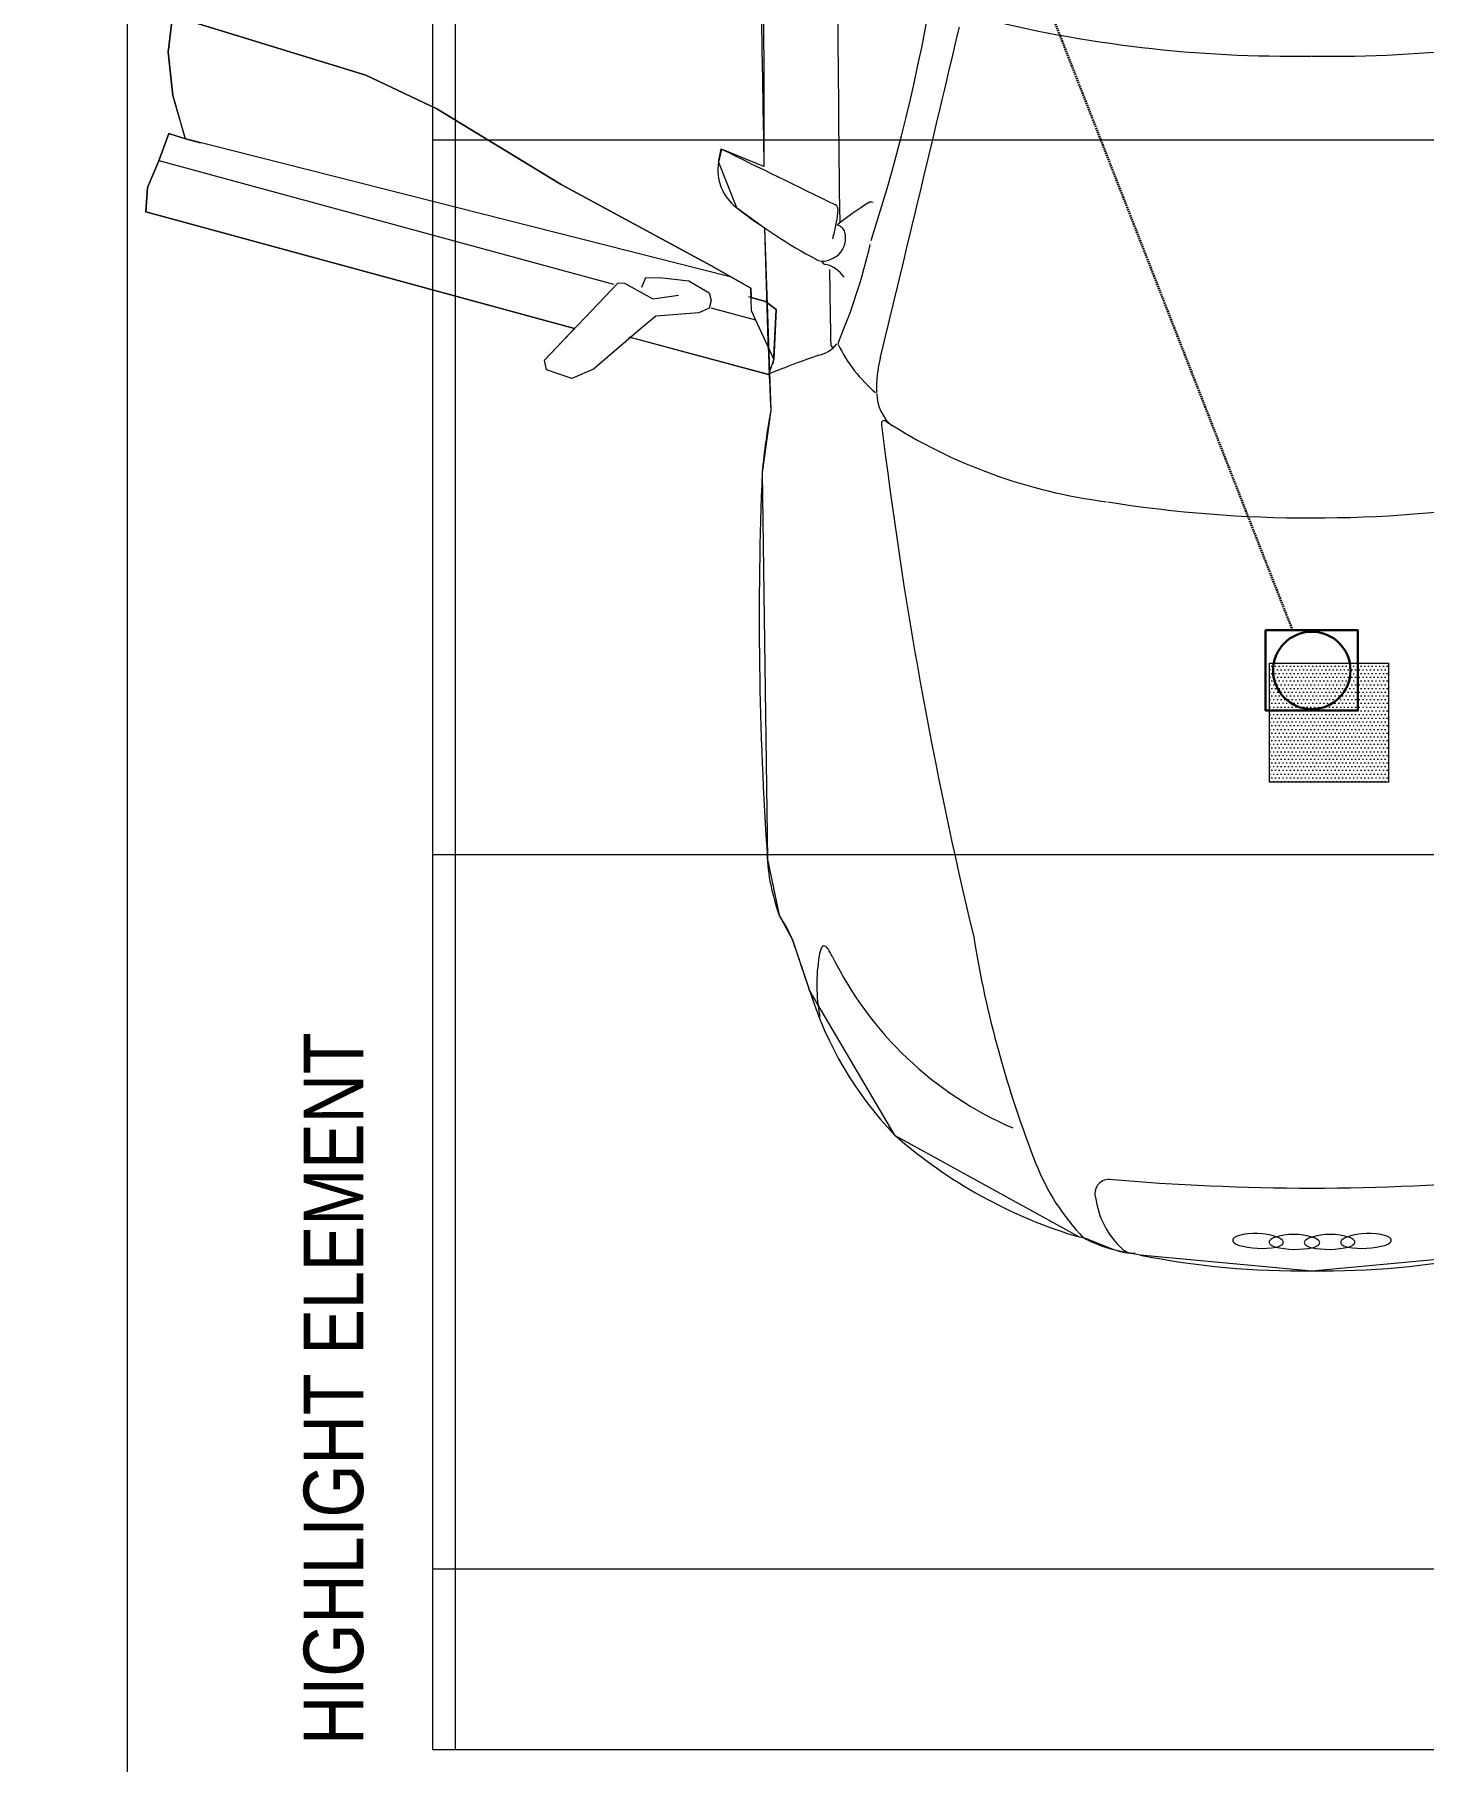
# Model space of a CAD drawing. Extents: x -1439 to 23780, y -1362 to 4476.
# Drawn here: x 4254.9 to 4488.2, y 420.5 to 710.6 of the extents above; entities that cross this region are included whole.
import ezdxf
from ezdxf.enums import TextEntityAlignment as Align

# ---------------------------------------------------------------- set-up
doc = ezdxf.new("R2010")
doc.units = 0
doc.header["$MEASUREMENT"] = 0
doc.linetypes.add('DASHED2', pattern=[0.375, 0.25, -0.125])
doc.layers.get('0').update_dxf_attribs({"color": 9, "lineweight": 9})
for name, color, linetype, lineweight in [('Audi$0$04', 8, 'Continuous', 9), ('Audi$0$05', 8, 'Continuous', 9), ('Audi$0$06D', 8, 'Continuous', 9), ('E-KABLO', 7, 'Continuous', 30), ('E-KUVVET', 7, 'Continuous', 30)]:
    doc.layers.add(name, color=color, linetype=linetype, lineweight=lineweight)
doc.styles.add('Audi$0$MuuM_TEXT-STANDART', font='ARIALN.TTF')

# ---------------------------------------------------------------- blocks, each defined once
blk = doc.blocks.new('Audi$0$p-audi-highlight_platform')
for p, q in [((30.3, 0), (30.3, 307.6)), ((150.3, 0), (150.3, 307.6)), ((270.3, 0), (270.3, 307.6)), ((0, 303.8), (660.6, 303.8))]:
    blk.add_line(p, q)
blk.add_lwpolyline([(0, 307.6), (660.6, 307.6), (660.6, 0), (0, 0)], close=True)
blk = doc.blocks.new('Audi$0$p-arac alti')
h = blk.add_hatch()
h.set_pattern_fill('DOTS', color=240, scale=10)
h.set_pattern_definition([(0, (-5617.90286, -3149.24885), (0.3125, 0.625), [0, -0.625])])
h.paths.add_polyline_path([(-3947.94, -3779.61), (-3927.94, -3779.61), (-3927.94, -3799.61), (-3947.94, -3799.61)])
at = {"color": 240}
blk.add_lwpolyline([(-3947.94, -3779.61), (-3927.94, -3779.61), (-3927.94, -3799.61), (-3947.94, -3799.61)], close=True, dxfattribs=at)
blk = doc.blocks.new('Audi$0$Group-321-1')
at = {"lineweight": 0}
blk.add_lwpolyline([(384782.8143, 69370.9298), (384782.099, 69369.5315), (384782.0492, 69369.5901), (384782.0346, 69369.5732), (384782.0266, 69369.4913), (384782.053, 69369.4394), (384781.9224, 69369.1627), (384781.8618, 69369.0762), (384781.5727, 69368.4935), (384781.5478, 69368.4017), (384781.5488, 69368.3546), (384781.5351, 69368.2638), (384781.5515, 69367.9843), (384781.5515, 69367.9843), (384781.749, 69367.6906), (384781.7549, 69367.6863), (384781.7923, 69367.6441), (384781.8263, 69367.6169), (384782.0711, 69367.4613), (384782.3403, 69367.353)], dxfattribs=at)
for centre, radius, start, end in [((384822.9409, 69349.5203), 45.4809, 151.91783, 153.89663), ((384821.1879, 69350.0129), 43.565, 152.47687, 153.59071), ((384780.1046, 69371.4451), 2.9727, 314.8855, 333.6766), ((384782.1495, 69369.4974), 0.1377, 137.1664, 146.6022), ((384967.4628, 69508.0027), 231.379, 216.741616, 216.794011), ((384678.7517, 69458.2208), 136.4506, 319.252602, 319.492588), ((384783.958, 69371.212), 2.1585, 228.5422, 243.7224), ((384782.0988, 69369.5256), 0.08, 143.4719, 205.3483), ((384782.9196, 69369.9112), 0.9868, 205.182, 214.4777), ((384795.1786, 69363.075), 14.5872, 154.13193, 155.3338), ((384781.9661, 69369.5433), 0.2494, 316.3484, 326.7202), ((384782.1667, 69369.4142), 0.0112, 312.8599, 34.8105), ((384782.1506, 69369.3741), 0.0194, 352.1473, 47.0793), ((384782.2653, 69368.9144), 0.4843, 94.4328, 101.9444), ((384782.228, 69369.389), 0.00831, 38.2323, 92.0308), ((384782.1239, 69369.3634), 0.0209, 210.1338, 261.901), ((384782.122, 69369.3451), 0.00941, 178.2704, 230.3207), ((384782.1321, 69369.3799), 0.0386, 287.1711, 347.5368), ((384791.1445, 69364.8055), 10.0957, 153.3898, 154.10666), ((384781.4441, 69369.9694), 0.9862, 309.9162, 319.8631), ((384782.0852, 69369.2999), 0.0489, 5.7791, 50.9893), ((384782.1316, 69369.3958), 0.0541, 258.6932, 282.7156), ((384784.0189, 69371.1807), 2.1585, 241.9337, 257.114), ((384781.8012, 69367.5574), 1.667, 81.8864, 84.9423), ((384782.0501, 69369.2603), 0.0543, 255.4486, 293.8595), ((384782.0653, 69369.2123), 0.00351, 147.6525, 275.8013), ((384782.3152, 69369.2019), 0.2415, 178.3112, 202.8017), ((384782.0803, 69369.2075), 0.00659, 121.6403, 166.7715), ((384783.0277, 69368.3243), 1.3873, 142.8163, 147.1796), ((384782.2724, 69369.0259), 0.196, 137.8698, 155.4348), ((384782.1584, 69369.074), 0.0723, 153.7582, 202.5543), ((384787.0532, 69366.1374), 5.9654, 150.48594, 156.73647), ((384789.1281, 69366.4456), 7.5187, 159.68697, 166.35156), ((384782.0818, 69369.0554), 0.00481, 20.9384, 175.9317), ((384782.8576, 69369.5029), 0.8909, 210.0252, 235.5657), ((384783.6274, 69370.5018), 2.1511, 233.7694, 242.9353), ((384783.6345, 69370.4982), 2.1511, 242.7208, 251.8868), ((384781.8971, 69368.3577), 0.3521, 155.6746, 172.8272), ((384781.2507, 69368.3722), 0.2986, 356.6067, 5.6602), ((384764.3472, 69370.8859), 17.3868, 351.32617, 351.63129), ((384781.8007, 69368.141), 0.2809, 142.998, 163.907), ((384781.6108, 69368.2877), 0.0411, 126.4313, 146.9765), ((384781.5894, 69368.3179), 0.00398, 74.7912, 133.7856), ((384781.5845, 69368.3135), 0.0102, 1.6376, 54.3963), ((384781.5006, 69368.3013), 0.0949, 358.817, 7.3839), ((384782.2012, 69368.2894), 0.6058, 179.0659, 219.4798), ((384782.1373, 69368.159), 0.6112, 170.0439, 196.5991), ((384783.574, 69367.6511), 1.8423, 162.0199, 174.3284), ((384782.3166, 69368.2853), 0.8221, 201.4762, 226.3392), ((384782.1191, 69367.7954), 0.3803, 174.3105, 196.6697), ((384781.8274, 69367.732), 0.0243, 63.7649, 169.9953), ((384784.0992, 69371.3805), 4.2739, 238.0489, 242.6341), ((384781.9405, 69367.6889), 0.1449, 160.4215, 200.1828), ((384781.9367, 69367.8086), 0.2189, 213.4367, 228.8733), ((384781.8626, 69367.7093), 0.0958, 222.8673, 244.0075), ((384781.8298, 69367.649), 0.0272, 202.2018, 232.2843), ((384782.6953, 69368.7143), 1.3999, 231.6246, 243.5204), ((384784.0734, 69371.3937), 4.2739, 243.022, 247.6072), ((384781.9795, 69367.566), 0.00393, 106.148, 191.2356), ((384781.9926, 69367.569), 0.0174, 192.4725, 226.4338), ((384781.9842, 69367.5477), 0.0228, 79.7433, 104.6743), ((384782.0763, 69367.6572), 0.139, 226.4813, 253.2418), ((384781.9679, 69367.4673), 0.1048, 43.0274, 79.064), ((384782.0325, 69367.5354), 0.00393, 108.0079, 193.0955), ((384782.0455, 69367.5388), 0.0174, 194.3324, 228.2937), ((384782.0378, 69367.5173), 0.0228, 81.6031, 106.5342), ((384782.1264, 69367.6297), 0.139, 228.3412, 255.1017), ((384782.043, 69367.5459), 0.0229, 252.8528, 277.4764), ((384782.0242, 69367.4364), 0.1048, 44.8873, 80.9239), ((384782.0223, 69367.5184), 0.0302, 24.4378, 42.4802), ((384782.0457, 69367.5282), 0.00493, 273.6822, 33.6822), ((384782.0856, 69367.5071), 0.00493, 90.1141, 210.1141), ((384782.1019, 69367.5147), 0.0229, 206.3199, 230.9435), ((384782.0905, 69367.4822), 0.0302, 81.316, 99.3585), ((384782.1758, 69367.6043), 0.139, 230.5544, 257.315), ((384782.0967, 69367.5174), 0.0229, 254.7126, 279.3362), ((384782.0783, 69367.4086), 0.1048, 44.7323, 80.7688), ((384782.0769, 69367.4892), 0.0302, 26.2976, 44.3401), ((384782.0999, 69367.4998), 0.00493, 275.5421, 35.5421), ((384782.7254, 69368.6988), 1.3999, 242.1358, 254.0316), ((384782.1404, 69367.4796), 0.00493, 91.9739, 211.9739), ((384782.1563, 69367.4877), 0.0229, 208.1798, 232.8034), ((384782.146, 69367.4549), 0.0302, 83.1759, 101.2183), ((384782.2273, 69367.5797), 0.139, 232.4143, 259.1748), ((384782.1491, 69367.4857), 0.0174, 257.3624, 291.3237), ((384782.1362, 69367.3809), 0.1048, 46.5921, 82.6287), ((384782.1361, 69367.4668), 0.0228, 19.1219, 44.053), ((384782.1539, 69367.4731), 0.00393, 292.5606, 17.6483), ((384782.2044, 69367.4602), 0.0174, 259.2223, 293.1836), ((384782.1921, 69367.441), 0.0228, 20.9818, 45.9129), ((384782.2096, 69367.4478), 0.00393, 294.4205, 19.5081)]:
    blk.add_arc(centre, radius, start, end, dxfattribs=at)
blk = doc.blocks.new('Audi$0$Group-322-1')
for p, q in [((384781.331, 69370.2105), (384781.2966, 69370.1597)), ((384781.5743, 69369.9737), (384781.331, 69370.2105)), ((384781.2966, 69370.1597), (384781.2703, 69370.0916)), ((384781.2703, 69370.0916), (384781.2557, 69370.0172)), ((384781.2352, 69370.0373), (384781.1991, 69370.0045)), ((384781.2557, 69370.0172), (384781.2352, 69370.0373)), ((384781.9623, 69369.3941), (384781.2557, 69370.0169)), ((384781.2557, 69370.0169), (384781.2754, 69369.9991)), ((384781.1991, 69370.0045), (384781.1619, 69369.9731)), ((384781.784, 69369.4706), (384781.1997, 69370.004)), ((384781.1619, 69369.9731), (384781.1407, 69369.9383)), ((384781.6545, 69369.8691), (384781.5743, 69369.9737)), ((384781.1407, 69369.9383), (384781.6919, 69369.4347)), ((384781.7823, 69369.6607), (384781.6545, 69369.8691)), ((384781.9441, 69369.4245), (384781.7823, 69369.6607)), ((384781.6228, 69369.4109), (384781.7921, 69369.4695)), ((384781.7921, 69369.4695), (384781.8013, 69369.4647)), ((384781.8013, 69369.4647), (384781.8317, 69369.4193)), ((384781.8241, 69369.4453), (384781.8377, 69369.4563)), ((384781.8377, 69369.4563), (384781.862, 69369.4435)), ((384781.862, 69369.4435), (384781.8993, 69369.4183)), ((384781.6183, 69369.395), (384781.6228, 69369.4109)), ((384781.8317, 69369.4193), (384781.8727, 69369.4049)), ((384781.8993, 69369.4183), (384781.9205, 69369.3851)), ((384781.9863, 69369.3597), (384781.9441, 69369.4245)), ((384781.6494, 69369.3621), (384781.6183, 69369.395)), ((384781.7937, 69369.3845), (384781.6889, 69369.3595)), ((384781.7664, 69369.3807), (384781.9464, 69369.2177)), ((384781.8226, 69369.3912), (384781.7937, 69369.3845)), ((384781.8894, 69369.3631), (384781.8226, 69369.3912)), ((384781.9205, 69369.3851), (384781.9175, 69369.372)), ((384781.6889, 69369.3595), (384781.6494, 69369.3621)), ((384781.9084, 69369.3622), (384781.8894, 69369.3631)), ((384781.9175, 69369.372), (384781.9084, 69369.3622)), ((384781.9692, 69369.3081), (384781.9114, 69369.3606)), ((384781.97, 69369.3257), (384781.9863, 69369.3597)), ((384781.9978, 69369.329), (384781.9767, 69369.3483)), ((384781.9659, 69369.2362), (384781.97, 69369.3257)), ((384782.008, 69369.3088), (384781.9978, 69369.329)), ((384781.9625, 69369.2298), (384782.008, 69369.3088))]:
    blk.add_line(p, q)
blk.add_lwpolyline([(384781.331, 69370.2105), (384781.5743, 69369.9737), (384781.6545, 69369.8691), (384781.7823, 69369.6607), (384781.9441, 69369.4245), (384781.9863, 69369.3597), (384781.9796, 69369.3457), (384781.9978, 69369.329), (384782.008, 69369.3088), (384781.9659, 69369.2362), (384781.9464, 69369.2177), (384781.7687, 69369.3785), (384781.6889, 69369.3595), (384781.6494, 69369.3621), (384781.6183, 69369.395), (384781.6228, 69369.4109), (384781.6919, 69369.4347), (384781.1407, 69369.9383), (384781.1619, 69369.9731), (384781.1991, 69370.0045), (384781.2352, 69370.0373), (384781.2557, 69370.0169), (384781.2703, 69370.0916), (384781.2966, 69370.1597)], close=True)
blk = doc.blocks.new('Audi$0$p-audi_arac')
at = {"layer": 'Audi$0$06D', "lineweight": 0, "flags": 128}
blk.add_lwpolyline([(695.6, 0.8), (-4.4, 0.8), (-4.4, 400.8), (695.6, 400.8)], close=True, dxfattribs=at)
at = {"xscale": 99.99999999999999, "yscale": 99.99999999999999, "zscale": 99.99999999999999, "rotation": 117.1763778173342}
for name in ['Audi$0$Group-321-1', 'Audi$0$Group-322-1']:
    blk.add_blockref(name, (23745751.03, -31061967.79), dxfattribs=at)
blk = doc.blocks.new('E-YER DOSEME BUATI')
at = {"layer": 'E-KUVVET', "color": 6}
blk.add_lwpolyline([(-7.75, 6.75), (7.75, 6.75), (7.75, -6.75), (-7.75, -6.75)], close=True, dxfattribs=at)
blk.add_circle((0, 0), 6.5, dxfattribs=at)

msp = doc.modelspace()

# ---------------------------------------------------------------- linework, layer by layer
at = {"layer": 'E-KABLO', "color": 6, "linetype": 'DASHED2'}
msp.add_line((4466.2, 610.53), (4151.3, 1415.62), dxfattribs=at)

# ---------------------------------------------------------------- block references
msp.add_blockref('Audi$0$p-arac alti', (8410.27, 4384.61))
at = {"layer": 'Audi$0$04', "rotation": 270}
msp.add_blockref('Audi$0$p-audi_arac', (4269.71, 1094.12), dxfattribs=at)
at = {"layer": 'Audi$0$05', "rotation": 90}
msp.add_blockref('Audi$0$p-audi-highlight_platform', (4629.38, 422.51), dxfattribs=at)
at = {"layer": 'E-KUVVET'}
msp.add_blockref('E-YER DOSEME BUATI', (4469.44, 603.78), dxfattribs=at)

# ---------------------------------------------------------------- texts
at = {"layer": 'Audi$0$05', "style": 'Audi$0$MuuM_TEXT-STANDART'}
msp.add_text('HIGHLIGHT ELEMENT', height=10, rotation=90, dxfattribs=at).set_placement((4313.08, 423.32), align=Align.BOTTOM_LEFT)

doc.saveas('drawing.dxf')
